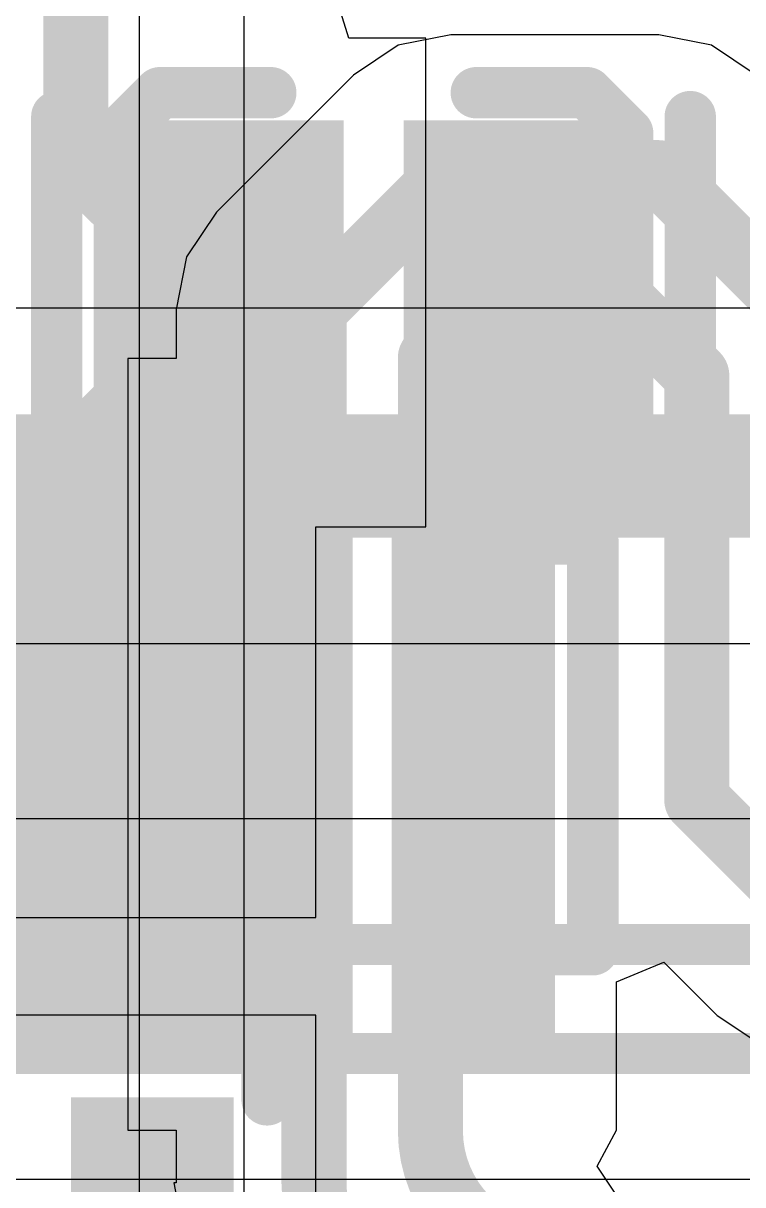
# Model space of a CAD drawing. Header units: inches. Extents: x 0 to 5271, y 0 to 5417.
# Drawn here: x 75.83 to 77.609, y 90.122 to 92.995 of the extents above; entities that cross this region are included whole.
import ezdxf

# ---------------------------------------------------------------- set-up
doc = ezdxf.new("R2010")
doc.units = ezdxf.units.IN
for name, color, linetype in [('Bottom Layer', 5, 'Continuous'), ('Bottom Overlay', 54, 'Continuous'), ('Bottom Paste', 16, 'Continuous'), ('Bottom Solder', 6, 'Continuous'), ('L4_PWR', 90, 'Continuous'), ('L5_GND2', 156, 'Continuous'), ('L6_SIG2', 130, 'Continuous'), ('Top Layer', 1, 'Continuous'), ('Top Overlay', 2, 'Continuous'), ('Top Paste', 8, 'Continuous'), ('Top Solder', 216, 'Continuous')]:
    doc.layers.add(name, color=color, linetype=linetype)

# ---------------------------------------------------------------- blocks, each defined once
blk = doc.blocks.new('DFN2510_10L__B_74')
at = {"layer": 'Bottom Layer'}
for points in [[(-0.3, 2.1), (0.3, 2.1), (0.3, 1.9), (-0.3, 1.9)], [(0.5, 2.1), (1.1, 2.1), (1.1, 1.9), (0.5, 1.9)], [(-0.3, 1.6), (0.3, 1.6), (0.3, 1.4), (-0.3, 1.4)], [(0.5, 1.6), (1.1, 1.6), (1.1, 1.4), (0.5, 1.4)], [(-0.3, 1.2), (1.1, 1.2), (1.1, 0.8), (-0.3, 0.8)], [(-0.3, 0.6), (0.3, 0.6), (0.3, 0.4), (-0.3, 0.4)], [(0.5, 0.6), (1.1, 0.6), (1.1, 0.4), (0.5, 0.4)], [(-0.3, 0.1), (0.3, 0.1), (0.3, -0.1), (-0.3, -0.1)], [(0.5, 0.1), (1.1, 0.1), (1.1, -0.1), (0.5, -0.1)]]:
    blk.add_hatch(color=5, dxfattribs=at).paths.add_polyline_path(points)
at = {"layer": 'Bottom Paste'}
for points in [[(-0.3, 2.1), (0.3, 2.1), (0.3, 1.9), (-0.3, 1.9)], [(0.5, 2.1), (1.1, 2.1), (1.1, 1.9), (0.5, 1.9)], [(-0.3, 1.6), (0.3, 1.6), (0.3, 1.4), (-0.3, 1.4)], [(0.5, 1.6), (1.1, 1.6), (1.1, 1.4), (0.5, 1.4)], [(-0.3, 1.2), (1.1, 1.2), (1.1, 0.8), (-0.3, 0.8)], [(-0.3, 0.6), (0.3, 0.6), (0.3, 0.4), (-0.3, 0.4)], [(0.5, 0.6), (1.1, 0.6), (1.1, 0.4), (0.5, 0.4)], [(-0.3, 0.1), (0.3, 0.1), (0.3, -0.1), (-0.3, -0.1)], [(0.5, 0.1), (1.1, 0.1), (1.1, -0.1), (0.5, -0.1)]]:
    blk.add_hatch(color=16, dxfattribs=at).paths.add_polyline_path(points)
at = {"layer": 'Bottom Solder'}
for points in [[(-0.4016, 2.2016), (0.4016, 2.2016), (0.4016, 1.7984), (-0.4016, 1.7984)], [(0.3984, 2.2016), (1.2016, 2.2016), (1.2016, 1.7984), (0.3984, 1.7984)], [(-0.4016, 1.7016), (0.4016, 1.7016), (0.4016, 1.2984), (-0.4016, 1.2984)], [(0.3984, 1.7016), (1.2016, 1.7016), (1.2016, 1.2984), (0.3984, 1.2984)], [(-0.4016, 1.3016), (1.2016, 1.3016), (1.2016, 0.6984), (-0.4016, 0.6984)], [(-0.4016, 0.7016), (0.4016, 0.7016), (0.4016, 0.2984), (-0.4016, 0.2984)], [(0.3984, 0.7016), (1.2016, 0.7016), (1.2016, 0.2984), (0.3984, 0.2984)], [(-0.4016, 0.2016), (0.4016, 0.2016), (0.4016, -0.2016), (-0.4016, -0.2016)], [(0.3984, 0.2016), (1.2016, 0.2016), (1.2016, -0.2016), (0.3984, -0.2016)]]:
    blk.add_hatch(color=6, dxfattribs=at).paths.add_polyline_path(points)
at = {"layer": 'Bottom Overlay'}
for points in [[(0.908, 2.2954, 0.127, 0.127, 0), (-0.108, 2.2954, 0.127, 0.127, 0)], [(-0.108, 2.1938, 0.127, 0.127, 0), (-0.108, 2.2954, 0.127, 0.127, 0)], [(0.908, 2.1938, 0.127, 0.127, 0), (0.908, 2.2954, 0.127, 0.127, 0)], [(-0.5652, -0.143, 0.127, 0.127, 0), (-0.5652, 0.111, 0.127, 0.127, 0)], [(-0.4382, -0.016, 0.127, 0.127, 0), (-0.5652, 0.111, 0.127, 0.127, 0)], [(-0.5652, -0.143, 0.127, 0.127, 0), (-0.4382, -0.016, 0.127, 0.127, 0)], [(-0.108, -0.2954, 0.127, 0.127, 0), (-0.108, -0.1938, 0.127, 0.127, 0)], [(0.908, -0.2954, 0.127, 0.127, 0), (0.908, -0.1938, 0.127, 0.127, 0)], [(0.908, -0.2954, 0.127, 0.127, 0), (-0.108, -0.2954, 0.127, 0.127, 0)]]:
    blk.add_lwpolyline(points, format="xyseb", dxfattribs=at)
for points in [[(-0.1398, 2.2954, 0.0635, 0.0635, 1), (-0.0763, 2.2954, 0.0635, 0.0635, 1)], [(-0.1398, 2.2954, 0.0635, 0.0635, 1), (-0.0763, 2.2954, 0.0635, 0.0635, 1)], [(0.8762, 2.2954, 0.0635, 0.0635, 1), (0.9397, 2.2954, 0.0635, 0.0635, 1)], [(0.8762, 2.2954, 0.0635, 0.0635, 1), (0.9397, 2.2954, 0.0635, 0.0635, 1)], [(-0.1398, 2.1938, 0.0635, 0.0635, 1), (-0.0763, 2.1938, 0.0635, 0.0635, 1)], [(0.8762, 2.1938, 0.0635, 0.0635, 1), (0.9397, 2.1938, 0.0635, 0.0635, 1)], [(-0.597, 0.111, 0.0635, 0.0635, 1), (-0.5335, 0.111, 0.0635, 0.0635, 1)], [(-0.597, 0.111, 0.0635, 0.0635, 1), (-0.5335, 0.111, 0.0635, 0.0635, 1)], [(-0.47, -0.016, 0.0635, 0.0635, 1), (-0.4065, -0.016, 0.0635, 0.0635, 1)], [(-0.47, -0.016, 0.0635, 0.0635, 1), (-0.4065, -0.016, 0.0635, 0.0635, 1)], [(-0.597, -0.143, 0.0635, 0.0635, 1), (-0.5335, -0.143, 0.0635, 0.0635, 1)], [(-0.597, -0.143, 0.0635, 0.0635, 1), (-0.5335, -0.143, 0.0635, 0.0635, 1)], [(-0.1398, -0.1938, 0.0635, 0.0635, 1), (-0.0763, -0.1938, 0.0635, 0.0635, 1)], [(0.8762, -0.1938, 0.0635, 0.0635, 1), (0.9397, -0.1938, 0.0635, 0.0635, 1)], [(-0.1398, -0.2954, 0.0635, 0.0635, 1), (-0.0763, -0.2954, 0.0635, 0.0635, 1)], [(-0.1398, -0.2954, 0.0635, 0.0635, 1), (-0.0763, -0.2954, 0.0635, 0.0635, 1)], [(0.8762, -0.2954, 0.0635, 0.0635, 1), (0.9397, -0.2954, 0.0635, 0.0635, 1)], [(0.8762, -0.2954, 0.0635, 0.0635, 1), (0.9397, -0.2954, 0.0635, 0.0635, 1)]]:
    blk.add_lwpolyline(points, format="xyseb", close=True, dxfattribs=at)
blk = doc.blocks.new('DFN1006_2L__B__D____________109')
at = {"layer": 'Top Layer'}
for points in [[(-0.525, 0.35), (-0.125, 0.35), (-0.125, -0.35), (-0.525, -0.35)], [(0.125, 0.35), (0.525, 0.35), (0.525, -0.35), (0.125, -0.35)]]:
    blk.add_hatch(color=1, dxfattribs=at).paths.add_polyline_path(points)
at = {"layer": 'Top Paste'}
for points in [[(-0.525, 0.35), (-0.125, 0.35), (-0.125, -0.35), (-0.525, -0.35)], [(0.125, 0.35), (0.525, 0.35), (0.525, -0.35), (0.125, -0.35)]]:
    blk.add_hatch(color=8, dxfattribs=at).paths.add_polyline_path(points)
at = {"layer": 'Top Solder'}
for points in [[(-0.5758, 0.4008), (-0.0742, 0.4008), (-0.0742, -0.4008), (-0.5758, -0.4008)], [(0.0742, 0.4008), (0.5758, 0.4008), (0.5758, -0.4008), (0.0742, -0.4008)]]:
    blk.add_hatch(color=216, dxfattribs=at).paths.add_polyline_path(points)
at = {"layer": 'Top Overlay'}
for points in [[(-0.5283, 0.4692, 0.127, 0.127, 0), (-0.6284, 0.3692, 0.127, 0.127, 0)], [(-0.4984, 0.4692, 0.127, 0.127, 0), (-0.5283, 0.4692, 0.127, 0.127, 0)], [(-0.254, 0.4692, 0.127, 0.127, 0), (-0.4984, 0.4692, 0.127, 0.127, 0)], [(0.4983, 0.4692, 0.127, 0.127, 0), (0.254, 0.4692, 0.127, 0.127, 0)], [(0.5283, 0.4692, 0.127, 0.127, 0), (0.4983, 0.4692, 0.127, 0.127, 0)], [(0.6283, 0.3692, 0.127, 0.127, 0), (0.5283, 0.4692, 0.127, 0.127, 0)], [(-0.6284, 0.3692, 0.127, 0.127, 0), (-0.6284, -0.3691, 0.127, 0.127, 0)], [(0.6283, 0.3692, 0.127, 0.127, 0), (0.6283, -0.3691, 0.127, 0.127, 0)], [(-0.7829, 0.3501, 0.127, 0.127, 0), (-0.7829, -0.41, 0.127, 0.127, 0)], [(0.783, 0.3501, 0.127, 0.127, 0), (0.783, -0.41, 0.127, 0.127, 0)], [(-0.5283, -0.4691, 0.127, 0.127, 0), (-0.6284, -0.3691, 0.127, 0.127, 0)], [(0.6283, -0.3691, 0.127, 0.127, 0), (0.5283, -0.4691, 0.127, 0.127, 0)], [(-0.254, -0.4691, 0.127, 0.127, 0), (-0.5283, -0.4691, 0.127, 0.127, 0)], [(0.5283, -0.4691, 0.127, 0.127, 0), (0.254, -0.4691, 0.127, 0.127, 0)]]:
    blk.add_lwpolyline(points, format="xyseb", dxfattribs=at)
for points in [[(-0.5601, 0.4692, 0.0635, 0.0635, 1), (-0.4966, 0.4692, 0.0635, 0.0635, 1)], [(-0.5601, 0.4692, 0.0635, 0.0635, 1), (-0.4966, 0.4692, 0.0635, 0.0635, 1)], [(-0.5301, 0.4692, 0.0635, 0.0635, 1), (-0.4666, 0.4692, 0.0635, 0.0635, 1)], [(-0.5301, 0.4692, 0.0635, 0.0635, 1), (-0.4666, 0.4692, 0.0635, 0.0635, 1)], [(-0.2858, 0.4692, 0.0635, 0.0635, 1), (-0.2223, 0.4692, 0.0635, 0.0635, 1)], [(0.2222, 0.4692, 0.0635, 0.0635, 1), (0.2857, 0.4692, 0.0635, 0.0635, 1)], [(0.4666, 0.4692, 0.0635, 0.0635, 1), (0.5301, 0.4692, 0.0635, 0.0635, 1)], [(0.4666, 0.4692, 0.0635, 0.0635, 1), (0.5301, 0.4692, 0.0635, 0.0635, 1)], [(0.4965, 0.4692, 0.0635, 0.0635, 1), (0.56, 0.4692, 0.0635, 0.0635, 1)], [(0.4965, 0.4692, 0.0635, 0.0635, 1), (0.56, 0.4692, 0.0635, 0.0635, 1)], [(-0.6601, 0.3692, 0.0635, 0.0635, 1), (-0.5966, 0.3692, 0.0635, 0.0635, 1)], [(-0.6601, 0.3692, 0.0635, 0.0635, 1), (-0.5966, 0.3692, 0.0635, 0.0635, 1)], [(0.5966, 0.3692, 0.0635, 0.0635, 1), (0.6601, 0.3692, 0.0635, 0.0635, 1)], [(0.5966, 0.3692, 0.0635, 0.0635, 1), (0.6601, 0.3692, 0.0635, 0.0635, 1)], [(-0.8147, 0.3501, 0.0635, 0.0635, 1), (-0.7512, 0.3501, 0.0635, 0.0635, 1)], [(0.7512, 0.3501, 0.0635, 0.0635, 1), (0.8147, 0.3501, 0.0635, 0.0635, 1)], [(-0.6601, -0.3691, 0.0635, 0.0635, 1), (-0.5966, -0.3691, 0.0635, 0.0635, 1)], [(-0.6601, -0.3691, 0.0635, 0.0635, 1), (-0.5966, -0.3691, 0.0635, 0.0635, 1)], [(0.5966, -0.3691, 0.0635, 0.0635, 1), (0.6601, -0.3691, 0.0635, 0.0635, 1)], [(0.5966, -0.3691, 0.0635, 0.0635, 1), (0.6601, -0.3691, 0.0635, 0.0635, 1)], [(-0.8147, -0.41, 0.0635, 0.0635, 1), (-0.7512, -0.41, 0.0635, 0.0635, 1)], [(0.7512, -0.41, 0.0635, 0.0635, 1), (0.8147, -0.41, 0.0635, 0.0635, 1)], [(-0.5601, -0.4691, 0.0635, 0.0635, 1), (-0.4966, -0.4691, 0.0635, 0.0635, 1)], [(-0.5601, -0.4691, 0.0635, 0.0635, 1), (-0.4966, -0.4691, 0.0635, 0.0635, 1)], [(-0.2858, -0.4691, 0.0635, 0.0635, 1), (-0.2223, -0.4691, 0.0635, 0.0635, 1)], [(0.2222, -0.4691, 0.0635, 0.0635, 1), (0.2857, -0.4691, 0.0635, 0.0635, 1)], [(0.4965, -0.4691, 0.0635, 0.0635, 1), (0.56, -0.4691, 0.0635, 0.0635, 1)], [(0.4965, -0.4691, 0.0635, 0.0635, 1), (0.56, -0.4691, 0.0635, 0.0635, 1)]]:
    blk.add_lwpolyline(points, format="xyseb", close=True, dxfattribs=at)
blk = doc.blocks.new('MCZ1210CH900L2_410')
at = {"layer": 'Top Layer'}
for points in [[(-0.875, 0.425), (-0.375, 0.425), (-0.375, 0.125), (-0.875, 0.125)], [(0.375, 0.425), (0.875, 0.425), (0.875, 0.125), (0.375, 0.125)], [(-0.875, -0.125), (-0.375, -0.125), (-0.375, -0.425), (-0.875, -0.425)], [(0.375, -0.125), (0.875, -0.125), (0.875, -0.425), (0.375, -0.425)]]:
    blk.add_hatch(color=1, dxfattribs=at).paths.add_polyline_path(points)
at = {"layer": 'Top Paste'}
for points in [[(-0.875, 0.425), (-0.375, 0.425), (-0.375, 0.125), (-0.875, 0.125)], [(0.375, 0.425), (0.875, 0.425), (0.875, 0.125), (0.375, 0.125)], [(-0.875, -0.125), (-0.375, -0.125), (-0.375, -0.425), (-0.875, -0.425)], [(0.375, -0.125), (0.875, -0.125), (0.875, -0.425), (0.375, -0.425)]]:
    blk.add_hatch(color=8, dxfattribs=at).paths.add_polyline_path(points)
at = {"layer": 'Top Solder'}
for points in [[(-0.9258, 0.4758), (-0.3242, 0.4758), (-0.3242, 0.0742), (-0.9258, 0.0742)], [(0.3242, 0.4758), (0.9258, 0.4758), (0.9258, 0.0742), (0.3242, 0.0742)], [(-0.9258, -0.0742), (-0.3242, -0.0742), (-0.3242, -0.4758), (-0.9258, -0.4758)], [(0.3242, -0.0742), (0.9258, -0.0742), (0.9258, -0.4758), (0.3242, -0.4758)]]:
    blk.add_hatch(color=216, dxfattribs=at).paths.add_polyline_path(points)
at = {"layer": 'Top Overlay'}
for points in [[(-0.3302, 0.5588, 0.127, 0.127, 0), (0.3048, 0.5588, 0.127, 0.127, 0)], [(-0.3302, -0.5588, 0.127, 0.127, 0), (0.3048, -0.5588, 0.127, 0.127, 0)]]:
    blk.add_lwpolyline(points, format="xyseb", dxfattribs=at)
for points in [[(-0.362, 0.5588, 0.0635, 0.0635, 1), (-0.2985, 0.5588, 0.0635, 0.0635, 1)], [(0.273, 0.5588, 0.0635, 0.0635, 1), (0.3365, 0.5588, 0.0635, 0.0635, 1)], [(-1.0019, 0.2794, 0.16, 0.16, 1), (-1.0809, 0.2794, 0.16, 0.16, 1)], [(-1.1209, 0.2794, 0.08, 0.08, 1), (-1.0409, 0.2794, 0.08, 0.08, 1)], [(-1.0419, 0.2794, 0.08, 0.08, 1), (-0.9619, 0.2794, 0.08, 0.08, 1)], [(-0.362, -0.5588, 0.0635, 0.0635, 1), (-0.2985, -0.5588, 0.0635, 0.0635, 1)], [(0.273, -0.5588, 0.0635, 0.0635, 1), (0.3365, -0.5588, 0.0635, 0.0635, 1)]]:
    blk.add_lwpolyline(points, format="xyseb", close=True, dxfattribs=at)

msp = doc.modelspace()

# ---------------------------------------------------------------- linework, layer by layer
at = {"layer": 'Bottom Layer'}
for p, q in [((76.8874, 92.9661), (76.7569, 92.9401)), ((77.401, 92.9661), (76.8874, 92.9661)), ((76.8874, 92.9661), (76.8874, 92.9661)), ((77.5315, 92.9401), (77.401, 92.9661)), ((77.401, 92.9661), (77.401, 92.9661)), ((76.7569, 92.9401), (76.6463, 92.8662)), ((77.6421, 92.8662), (77.5315, 92.9401)), ((76.6463, 92.8662), (76.3078, 92.5277)), ((76.6463, 92.8662), (76.6463, 92.8662)), ((76.3078, 92.5277), (76.2339, 92.4171)), ((76.2339, 92.4171), (76.208, 92.2866)), ((76.208, 92.2866), (76.208, 92.2866)), ((76.208, 92.2866), (76.208, 92.1654)), ((76.208, 92.1654), (76.0888, 92.1654)), ((76.0888, 92.1654), (76.0888, 91.0574)), ((76.0888, 91.0574), (76.0888, 90.2574)), ((77.2968, 90.6242), (77.4141, 90.6728)), ((77.4141, 90.6728), (77.5456, 90.5414)), ((77.2968, 90.2574), (77.2968, 90.6242)), ((77.5456, 90.5414), (77.5456, 90.5414)), ((77.5456, 90.5414), (77.6562, 90.4675)), ((76.0888, 90.2574), (76.208, 90.2574)), ((76.208, 90.2574), (76.208, 90.127)), ((77.2491, 90.1682), (77.2968, 90.2574)), ((77.2968, 90.2574), (77.2968, 90.2574)), ((77.3148, 90.0699), (77.2491, 90.1682)), ((76.208, 90.1269), (76.2024, 90.1269)), ((76.2024, 90.1269), (76.2423, 89.9261)), ((76.208, 90.127), (76.208, 90.1269))]:
    msp.add_line(p, q, dxfattribs=at)
for points in [[(76.5489, 92.2866, 0.1608, 0.1608, 0), (76.8874, 92.6251, 0.1608, 0.1608, 0)], [(76.8874, 92.6251, 0.1608, 0.1608, 0), (77.401, 92.6251, 0.1608, 0.1608, 0)], [(77.401, 92.6251, 0.1608, 0.1608, 0), (77.783, 92.2431, 0.1608, 0.1608, 0)], [(76.8367, 92.1674, 0.1608, 0.1608, 0), (77.0066, 92.3373, 0.1608, 0.1608, 0)], [(77.0066, 92.3373, 0.1608, 0.1608, 0), (77.2818, 92.3373, 0.1608, 0.1608, 0)], [(77.2818, 92.3373, 0.1608, 0.1608, 0), (77.4952, 92.1239, 0.1608, 0.1608, 0)], [(76.5489, 91.9175, 0.1608, 0.1608, 0), (76.5489, 92.2866, 0.1608, 0.1608, 0)], [(76.8367, 91.9175, 0.1608, 0.1608, 0), (76.8367, 92.1674, 0.1608, 0.1608, 0)], [(77.4952, 91.0739, 0.1608, 0.1608, 0), (77.4952, 92.1239, 0.1608, 0.1608, 0)], [(76.4428, 91.8114, 0.1608, 0.1608, 0), (76.5489, 91.9175, 0.1608, 0.1608, 0)], [(76.8367, 91.9175, 0.1608, 0.1608, 0), (76.9428, 91.8114, 0.1608, 0.1608, 0)], [(76.4428, 91.6114, 0.1608, 0.1608, 0), (76.4428, 91.8114, 0.1608, 0.1608, 0)], [(76.9428, 91.6114, 0.1608, 0.1608, 0), (76.9428, 91.8114, 0.1608, 0.1608, 0)], [(76.4428, 91.4114, 0.1608, 0.1608, 0), (76.4428, 91.6114, 0.1608, 0.1608, 0)], [(76.9428, 91.4114, 0.1608, 0.1608, 0), (76.9428, 91.6114, 0.1608, 0.1608, 0)], [(76.4428, 91.4114, 0.1608, 0.1608, 0), (76.5016, 91.3526, 0.1608, 0.1608, 0)], [(76.884, 91.3526, 0.1608, 0.1608, 0), (76.9428, 91.4114, 0.1608, 0.1608, 0)], [(76.5016, 91.3526, 0.1608, 0.1608, 0), (76.5489, 91.3526, 0.1608, 0.1608, 0)], [(76.5489, 91.0702, 0.1608, 0.1608, 0), (76.5489, 91.3526, 0.1608, 0.1608, 0)], [(76.8367, 91.0702, 0.1608, 0.1608, 0), (76.8367, 91.3526, 0.1608, 0.1608, 0)], [(76.8367, 91.3526, 0.1608, 0.1608, 0), (76.884, 91.3526, 0.1608, 0.1608, 0)], [(76.4428, 91.0114, 0.1608, 0.1608, 0), (76.5016, 91.0702, 0.1608, 0.1608, 0)], [(76.5016, 91.0702, 0.1608, 0.1608, 0), (76.5489, 91.0702, 0.1608, 0.1608, 0)], [(76.8367, 91.0702, 0.1608, 0.1608, 0), (76.884, 91.0702, 0.1608, 0.1608, 0)], [(76.884, 91.0702, 0.1608, 0.1608, 0), (76.9428, 91.0114, 0.1608, 0.1608, 0)], [(77.4952, 91.0739, 0.1608, 0.1608, 0), (77.7866, 90.7825, 0.1608, 0.1608, 0)], [(76.4428, 90.8114, 0.1608, 0.1608, 0), (76.4428, 91.0114, 0.1608, 0.1608, 0)], [(76.9428, 90.8114, 0.1608, 0.1608, 0), (76.9428, 91.0114, 0.1608, 0.1608, 0)], [(76.4428, 90.6864, 0.1608, 0.1608, 0), (76.4428, 90.8114, 0.1608, 0.1608, 0)], [(76.9428, 90.6864, 0.1608, 0.1608, 0), (76.9428, 90.8114, 0.1608, 0.1608, 0)], [(76.4959, 90.5584, 0.1608, 0.1608, -0.198901), (76.4428, 90.6864, 0.1608, 0.1608, 0)], [(76.9428, 90.6864, 0.1608, 0.1608, -0.198912), (76.8897, 90.5584, 0.1608, 0.1608, 0)], [(76.4959, 90.5584, 0.1608, 0.1608, -0.19888), (76.5489, 90.4303, 0.1608, 0.1608, 0)], [(76.8367, 90.4303, 0.1608, 0.1608, -0.198912), (76.8897, 90.5584, 0.1608, 0.1608, 0)], [(76.5489, 90.1269, 0.1608, 0.1608, 0), (76.5489, 90.4303, 0.1608, 0.1608, 0)], [(76.8367, 90.2559, 0.1608, 0.1608, 0), (76.8367, 90.4303, 0.1608, 0.1608, 0)], [(76.9272, 90.0374, 0.1608, 0.1608, -0.198912), (76.8367, 90.2559, 0.1608, 0.1608, 0)], [(76.6325, 89.9251, 0.1608, 0.1608, -0.198912), (76.5489, 90.1269, 0.1608, 0.1608, 0)]]:
    msp.add_lwpolyline(points, format="xyseb", dxfattribs=at)
for points in [[(76.8472, 92.6251, 0.0804, 0.0804, 1), (76.9276, 92.6251, 0.0804, 0.0804, 1)], [(76.8472, 92.6251, 0.0804, 0.0804, 1), (76.9276, 92.6251, 0.0804, 0.0804, 1)], [(77.3609, 92.6251, 0.0804, 0.0804, 1), (77.4412, 92.6251, 0.0804, 0.0804, 1)], [(77.3609, 92.6251, 0.0804, 0.0804, 1), (77.4412, 92.6251, 0.0804, 0.0804, 1)], [(76.9664, 92.3373, 0.0804, 0.0804, 1), (77.0468, 92.3373, 0.0804, 0.0804, 1)], [(76.9664, 92.3373, 0.0804, 0.0804, 1), (77.0468, 92.3373, 0.0804, 0.0804, 1)], [(77.2417, 92.3373, 0.0804, 0.0804, 1), (77.322, 92.3373, 0.0804, 0.0804, 1)], [(77.2417, 92.3373, 0.0804, 0.0804, 1), (77.322, 92.3373, 0.0804, 0.0804, 1)], [(76.5087, 92.2866, 0.0804, 0.0804, 1), (76.5891, 92.2866, 0.0804, 0.0804, 1)], [(76.5087, 92.2866, 0.0804, 0.0804, 1), (76.5891, 92.2866, 0.0804, 0.0804, 1)], [(76.7965, 92.1674, 0.0804, 0.0804, 1), (76.8769, 92.1674, 0.0804, 0.0804, 1)], [(76.7965, 92.1674, 0.0804, 0.0804, 1), (76.8769, 92.1674, 0.0804, 0.0804, 1)], [(77.455, 92.1239, 0.0804, 0.0804, 1), (77.5354, 92.1239, 0.0804, 0.0804, 1)], [(77.455, 92.1239, 0.0804, 0.0804, 1), (77.5354, 92.1239, 0.0804, 0.0804, 1)], [(76.5087, 91.9175, 0.0804, 0.0804, 1), (76.5891, 91.9175, 0.0804, 0.0804, 1)], [(76.5087, 91.9175, 0.0804, 0.0804, 1), (76.5891, 91.9175, 0.0804, 0.0804, 1)], [(76.7965, 91.9175, 0.0804, 0.0804, 1), (76.8769, 91.9175, 0.0804, 0.0804, 1)], [(76.7965, 91.9175, 0.0804, 0.0804, 1), (76.8769, 91.9175, 0.0804, 0.0804, 1)], [(76.4026, 91.8114, 0.0804, 0.0804, 1), (76.483, 91.8114, 0.0804, 0.0804, 1)], [(76.4026, 91.8114, 0.0804, 0.0804, 1), (76.483, 91.8114, 0.0804, 0.0804, 1)], [(76.9026, 91.8114, 0.0804, 0.0804, 1), (76.983, 91.8114, 0.0804, 0.0804, 1)], [(76.9026, 91.8114, 0.0804, 0.0804, 1), (76.983, 91.8114, 0.0804, 0.0804, 1)], [(76.4026, 91.6114, 0.0804, 0.0804, 1), (76.483, 91.6114, 0.0804, 0.0804, 1)], [(76.4026, 91.6114, 0.0804, 0.0804, 1), (76.483, 91.6114, 0.0804, 0.0804, 1)], [(76.9026, 91.6114, 0.0804, 0.0804, 1), (76.983, 91.6114, 0.0804, 0.0804, 1)], [(76.9026, 91.6114, 0.0804, 0.0804, 1), (76.983, 91.6114, 0.0804, 0.0804, 1)], [(76.4026, 91.4114, 0.0804, 0.0804, 1), (76.483, 91.4114, 0.0804, 0.0804, 1)], [(76.4026, 91.4114, 0.0804, 0.0804, 1), (76.483, 91.4114, 0.0804, 0.0804, 1)], [(76.9026, 91.4114, 0.0804, 0.0804, 1), (76.983, 91.4114, 0.0804, 0.0804, 1)], [(76.9026, 91.4114, 0.0804, 0.0804, 1), (76.983, 91.4114, 0.0804, 0.0804, 1)], [(76.4614, 91.3526, 0.0804, 0.0804, 1), (76.5418, 91.3526, 0.0804, 0.0804, 1)], [(76.4614, 91.3526, 0.0804, 0.0804, 1), (76.5418, 91.3526, 0.0804, 0.0804, 1)], [(76.5087, 91.3526, 0.0804, 0.0804, 1), (76.5891, 91.3526, 0.0804, 0.0804, 1)], [(76.5087, 91.3526, 0.0804, 0.0804, 1), (76.5891, 91.3526, 0.0804, 0.0804, 1)], [(76.7965, 91.3526, 0.0804, 0.0804, 1), (76.8769, 91.3526, 0.0804, 0.0804, 1)], [(76.7965, 91.3526, 0.0804, 0.0804, 1), (76.8769, 91.3526, 0.0804, 0.0804, 1)], [(76.8438, 91.3526, 0.0804, 0.0804, 1), (76.9242, 91.3526, 0.0804, 0.0804, 1)], [(76.8438, 91.3526, 0.0804, 0.0804, 1), (76.9242, 91.3526, 0.0804, 0.0804, 1)], [(76.4614, 91.0702, 0.0804, 0.0804, 1), (76.5418, 91.0702, 0.0804, 0.0804, 1)], [(76.4614, 91.0702, 0.0804, 0.0804, 1), (76.5418, 91.0702, 0.0804, 0.0804, 1)], [(76.5087, 91.0702, 0.0804, 0.0804, 1), (76.5891, 91.0702, 0.0804, 0.0804, 1)], [(76.5087, 91.0702, 0.0804, 0.0804, 1), (76.5891, 91.0702, 0.0804, 0.0804, 1)], [(76.7965, 91.0702, 0.0804, 0.0804, 1), (76.8769, 91.0702, 0.0804, 0.0804, 1)], [(76.7965, 91.0702, 0.0804, 0.0804, 1), (76.8769, 91.0702, 0.0804, 0.0804, 1)], [(76.8438, 91.0702, 0.0804, 0.0804, 1), (76.9242, 91.0702, 0.0804, 0.0804, 1)], [(76.8438, 91.0702, 0.0804, 0.0804, 1), (76.9242, 91.0702, 0.0804, 0.0804, 1)], [(77.455, 91.0739, 0.0804, 0.0804, 1), (77.5354, 91.0739, 0.0804, 0.0804, 1)], [(77.455, 91.0739, 0.0804, 0.0804, 1), (77.5354, 91.0739, 0.0804, 0.0804, 1)], [(76.4026, 91.0114, 0.0804, 0.0804, 1), (76.483, 91.0114, 0.0804, 0.0804, 1)], [(76.4026, 91.0114, 0.0804, 0.0804, 1), (76.483, 91.0114, 0.0804, 0.0804, 1)], [(76.9026, 91.0114, 0.0804, 0.0804, 1), (76.983, 91.0114, 0.0804, 0.0804, 1)], [(76.9026, 91.0114, 0.0804, 0.0804, 1), (76.983, 91.0114, 0.0804, 0.0804, 1)], [(76.4026, 90.8114, 0.0804, 0.0804, 1), (76.483, 90.8114, 0.0804, 0.0804, 1)], [(76.4026, 90.8114, 0.0804, 0.0804, 1), (76.483, 90.8114, 0.0804, 0.0804, 1)], [(76.9026, 90.8114, 0.0804, 0.0804, 1), (76.983, 90.8114, 0.0804, 0.0804, 1)], [(76.9026, 90.8114, 0.0804, 0.0804, 1), (76.983, 90.8114, 0.0804, 0.0804, 1)], [(76.4026, 90.6864, 0.0804, 0.0804, 1), (76.483, 90.6864, 0.0804, 0.0804, 1)], [(76.4026, 90.6864, 0.0804, 0.0804, 1), (76.483, 90.6864, 0.0804, 0.0804, 1)], [(76.9026, 90.6864, 0.0804, 0.0804, 1), (76.983, 90.6864, 0.0804, 0.0804, 1)], [(76.9026, 90.6864, 0.0804, 0.0804, 1), (76.983, 90.6864, 0.0804, 0.0804, 1)], [(76.4557, 90.5584, 0.0804, 0.0804, 1), (76.5361, 90.5584, 0.0804, 0.0804, 1)], [(76.4557, 90.5584, 0.0804, 0.0804, 1), (76.5361, 90.5584, 0.0804, 0.0804, 1)], [(76.8496, 90.5584, 0.0804, 0.0804, 1), (76.9299, 90.5584, 0.0804, 0.0804, 1)], [(76.8496, 90.5584, 0.0804, 0.0804, 1), (76.9299, 90.5584, 0.0804, 0.0804, 1)], [(76.5087, 90.4303, 0.0804, 0.0804, 1), (76.5891, 90.4303, 0.0804, 0.0804, 1)], [(76.5087, 90.4303, 0.0804, 0.0804, 1), (76.5891, 90.4303, 0.0804, 0.0804, 1)], [(76.7965, 90.4303, 0.0804, 0.0804, 1), (76.8769, 90.4303, 0.0804, 0.0804, 1)], [(76.7965, 90.4303, 0.0804, 0.0804, 1), (76.8769, 90.4303, 0.0804, 0.0804, 1)], [(76.7965, 90.2559, 0.0804, 0.0804, 1), (76.8769, 90.2559, 0.0804, 0.0804, 1)], [(76.7965, 90.2559, 0.0804, 0.0804, 1), (76.8769, 90.2559, 0.0804, 0.0804, 1)], [(76.5087, 90.1269, 0.0804, 0.0804, 1), (76.5891, 90.1269, 0.0804, 0.0804, 1)], [(76.5087, 90.1269, 0.0804, 0.0804, 1), (76.5891, 90.1269, 0.0804, 0.0804, 1)]]:
    msp.add_lwpolyline(points, format="xyseb", close=True, dxfattribs=at)
at = {"layer": 'L4_PWR'}
for p, q in [((76.376, 88.1634), (76.376, 93.6366)), ((76.1171, 93.3071), (76.1171, 88.4224))]:
    msp.add_line(p, q, dxfattribs=at)
at = {"layer": 'L5_GND2'}
for p, q in [((85.1784, 91.0272), (69.8515, 91.0272)), ((68.206, 90.1364), (84.9381, 90.1364))]:
    msp.add_line(p, q, dxfattribs=at)
for points in [[(68.3176, 90.7164, 0.1016, 0.1016, 0), (85.1784, 90.7164, 0.1016, 0.1016, 0)], [(68.206, 90.4472, 0.1016, 0.1016, 0), (85.0668, 90.4472, 0.1016, 0.1016, 0)]]:
    msp.add_lwpolyline(points, format="xyseb", dxfattribs=at)
at = {"layer": 'L6_SIG2'}
for p, q in [((80.4188, 92.2896), (71.2308, 92.2896)), ((71.4025, 91.4608), (80.2472, 91.4608))]:
    msp.add_line(p, q, dxfattribs=at)
msp.add_lwpolyline([(71.2308, 91.8752, 0.3048, 0.3048, 0), (80.4188, 91.8752, 0.3048, 0.3048, 0)], format="xyseb", dxfattribs=at)
at = {"layer": 'Top Layer'}
for p, q in [((76.6347, 92.9576), (76.5962, 93.0846)), ((76.8251, 92.9576), (76.6347, 92.9576)), ((76.8251, 91.7496), (76.8251, 92.9576)), ((76.5532, 90.7836), (76.5532, 91.7496)), ((76.5532, 91.7496), (76.8251, 91.7496)), ((75.1952, 90.7836), (76.5532, 90.7836)), ((76.5532, 90.5416), (75.1952, 90.5416)), ((76.5532, 89.5336), (76.5532, 90.5416))]:
    msp.add_line(p, q, dxfattribs=at)
for points in [[(75.9604, 92.6536, 0.1608, 0.1608, 0), (75.9604, 93.2627, 0.1608, 0.1608, 0)], [(75.9604, 92.6536, 0.1608, 0.1608, 0), (76.0545, 92.5595, 0.1608, 0.1608, 0)], [(76.0545, 92.5595, 0.1608, 0.1608, 0), (76.2515, 92.5595, 0.1608, 0.1608, 0)], [(76.2515, 92.5595, 0.1608, 0.1608, 0), (76.3711, 92.4398, 0.1608, 0.1608, 0)], [(76.3711, 92.3536, 0.1608, 0.1608, 0), (76.3711, 92.4398, 0.1608, 0.1608, 0)], [(76.3711, 92.2096, 0.1608, 0.1608, 0), (76.3711, 92.3536, 0.1608, 0.1608, 0)], [(76.2515, 92.09, 0.1608, 0.1608, 0), (76.3711, 92.2096, 0.1608, 0.1608, 0)], [(76.0181, 91.9958, 0.1608, 0.1608, 0), (76.1123, 92.09, 0.1608, 0.1608, 0)], [(76.1123, 92.09, 0.1608, 0.1608, 0), (76.2515, 92.09, 0.1608, 0.1608, 0)], [(76.0181, 91.5187, 0.1608, 0.1608, 0), (76.0181, 91.9958, 0.1608, 0.1608, 0)], [(76.0181, 91.5187, 0.1608, 0.1608, 0), (76.1492, 91.3876, 0.1608, 0.1608, 0)], [(76.1492, 91.2876, 0.1608, 0.1608, 0), (76.1492, 91.3876, 0.1608, 0.1608, 0)]]:
    msp.add_lwpolyline(points, format="xyseb", dxfattribs=at)
for points in [[(75.9202, 92.6536, 0.0804, 0.0804, 1), (76.0006, 92.6536, 0.0804, 0.0804, 1)], [(75.9202, 92.6536, 0.0804, 0.0804, 1), (76.0006, 92.6536, 0.0804, 0.0804, 1)], [(76.0144, 92.5595, 0.0804, 0.0804, 1), (76.0947, 92.5595, 0.0804, 0.0804, 1)], [(76.0144, 92.5595, 0.0804, 0.0804, 1), (76.0947, 92.5595, 0.0804, 0.0804, 1)], [(76.2113, 92.5595, 0.0804, 0.0804, 1), (76.2917, 92.5595, 0.0804, 0.0804, 1)], [(76.2113, 92.5595, 0.0804, 0.0804, 1), (76.2917, 92.5595, 0.0804, 0.0804, 1)], [(76.3309, 92.4398, 0.0804, 0.0804, 1), (76.4113, 92.4398, 0.0804, 0.0804, 1)], [(76.3309, 92.4398, 0.0804, 0.0804, 1), (76.4113, 92.4398, 0.0804, 0.0804, 1)], [(76.3309, 92.3536, 0.0804, 0.0804, 1), (76.4113, 92.3536, 0.0804, 0.0804, 1)], [(76.3309, 92.3536, 0.0804, 0.0804, 1), (76.4113, 92.3536, 0.0804, 0.0804, 1)], [(76.3309, 92.2096, 0.0804, 0.0804, 1), (76.4113, 92.2096, 0.0804, 0.0804, 1)], [(76.3309, 92.2096, 0.0804, 0.0804, 1), (76.4113, 92.2096, 0.0804, 0.0804, 1)], [(76.0721, 92.09, 0.0804, 0.0804, 1), (76.1525, 92.09, 0.0804, 0.0804, 1)], [(76.0721, 92.09, 0.0804, 0.0804, 1), (76.1525, 92.09, 0.0804, 0.0804, 1)], [(76.2113, 92.09, 0.0804, 0.0804, 1), (76.2917, 92.09, 0.0804, 0.0804, 1)], [(76.2113, 92.09, 0.0804, 0.0804, 1), (76.2917, 92.09, 0.0804, 0.0804, 1)], [(75.9779, 91.9958, 0.0804, 0.0804, 1), (76.0583, 91.9958, 0.0804, 0.0804, 1)], [(75.9779, 91.9958, 0.0804, 0.0804, 1), (76.0583, 91.9958, 0.0804, 0.0804, 1)], [(75.9779, 91.5187, 0.0804, 0.0804, 1), (76.0583, 91.5187, 0.0804, 0.0804, 1)], [(75.9779, 91.5187, 0.0804, 0.0804, 1), (76.0583, 91.5187, 0.0804, 0.0804, 1)], [(76.109, 91.3876, 0.0804, 0.0804, 1), (76.1894, 91.3876, 0.0804, 0.0804, 1)], [(76.109, 91.3876, 0.0804, 0.0804, 1), (76.1894, 91.3876, 0.0804, 0.0804, 1)], [(76.109, 91.2876, 0.0804, 0.0804, 1), (76.1894, 91.2876, 0.0804, 0.0804, 1)]]:
    msp.add_lwpolyline(points, format="xyseb", close=True, dxfattribs=at)

# ---------------------------------------------------------------- block references
for name, p, rotation in [('DFN1006_2L__B__D____________109', (76.6961, 92.3536), 180), ('DFN2510_10L__B_74', (74.9428, 91.6114), 270), ('MCZ1210CH900L2_410', (75.8742, 90.6626), 90)]:
    msp.add_blockref(name, p, dxfattribs=dict(rotation=rotation))

doc.saveas('drawing.dxf')
